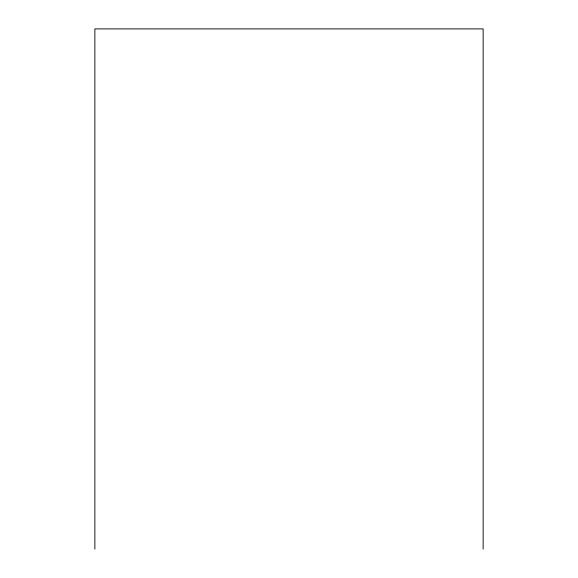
<?xml version="1.0" encoding="UTF-8"?>
<svg xmlns="http://www.w3.org/2000/svg" width="578" height="578" viewBox="0 0 578 578"><rect width="100%" height="100%" fill="white"/><g stroke="black" fill="none" stroke-linecap="round" stroke-linejoin="round"><path stroke-width="0.87" d="M483.136 549.1L483.136 28.9L94.864 28.9L94.864 549.1"/></g></svg>
